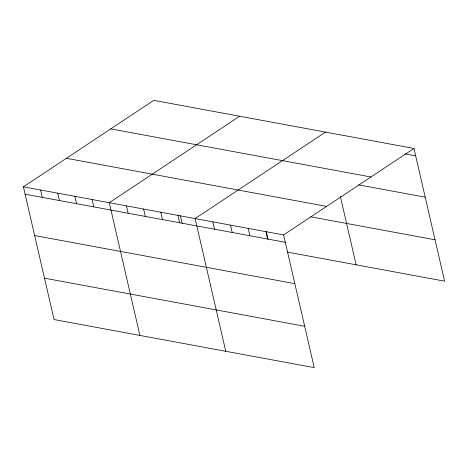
<?xml version="1.0" encoding="UTF-8"?>
<svg xmlns="http://www.w3.org/2000/svg" width="468" height="468" viewBox="0 0 468 468"><rect width="100%" height="100%" fill="white"/><g stroke="black" fill="none" stroke-linecap="round" stroke-linejoin="round"><path stroke-width="0.7" d="M23.4 186.831L283.59 234.93L314.227 367.643L54.036 319.545L23.4 186.831L153.773 100.357L413.964 148.455L444.6 281.169L287.446 252.117M239.634 116.228L109.26 202.702L139.903 335.416M325.494 132.105L195.127 218.574L225.763 351.287M283.59 234.93L413.964 148.455M405.048 153.861L415.66 155.826M110.746 128.893L370.937 176.992M358.687 184.889L425.213 197.186M66.421 158.295L326.611 206.394M310.81 216.836L435.053 239.803M25.102 194.197L285.293 242.295M34.65 235.562L294.84 283.661M44.489 278.179L304.68 326.278M340.353 196.461L356.136 264.818M266.292 231.707L268.047 239.288M265.9 231.66L267.597 239.025M248.204 228.39L249.906 235.755M230.513 225.12L232.21 232.485M212.817 221.85L214.519 229.215M180.432 215.836L182.181 223.417M177.951 215.403L179.654 222.768M160.781 212.226L162.484 219.591M143.606 209.05L145.308 216.421M126.436 205.879L128.138 213.244M92.091 199.526L93.793 206.897M74.915 196.355L76.617 203.72M57.745 193.179L59.448 200.544M40.57 190.002L42.272 197.373"/></g></svg>
